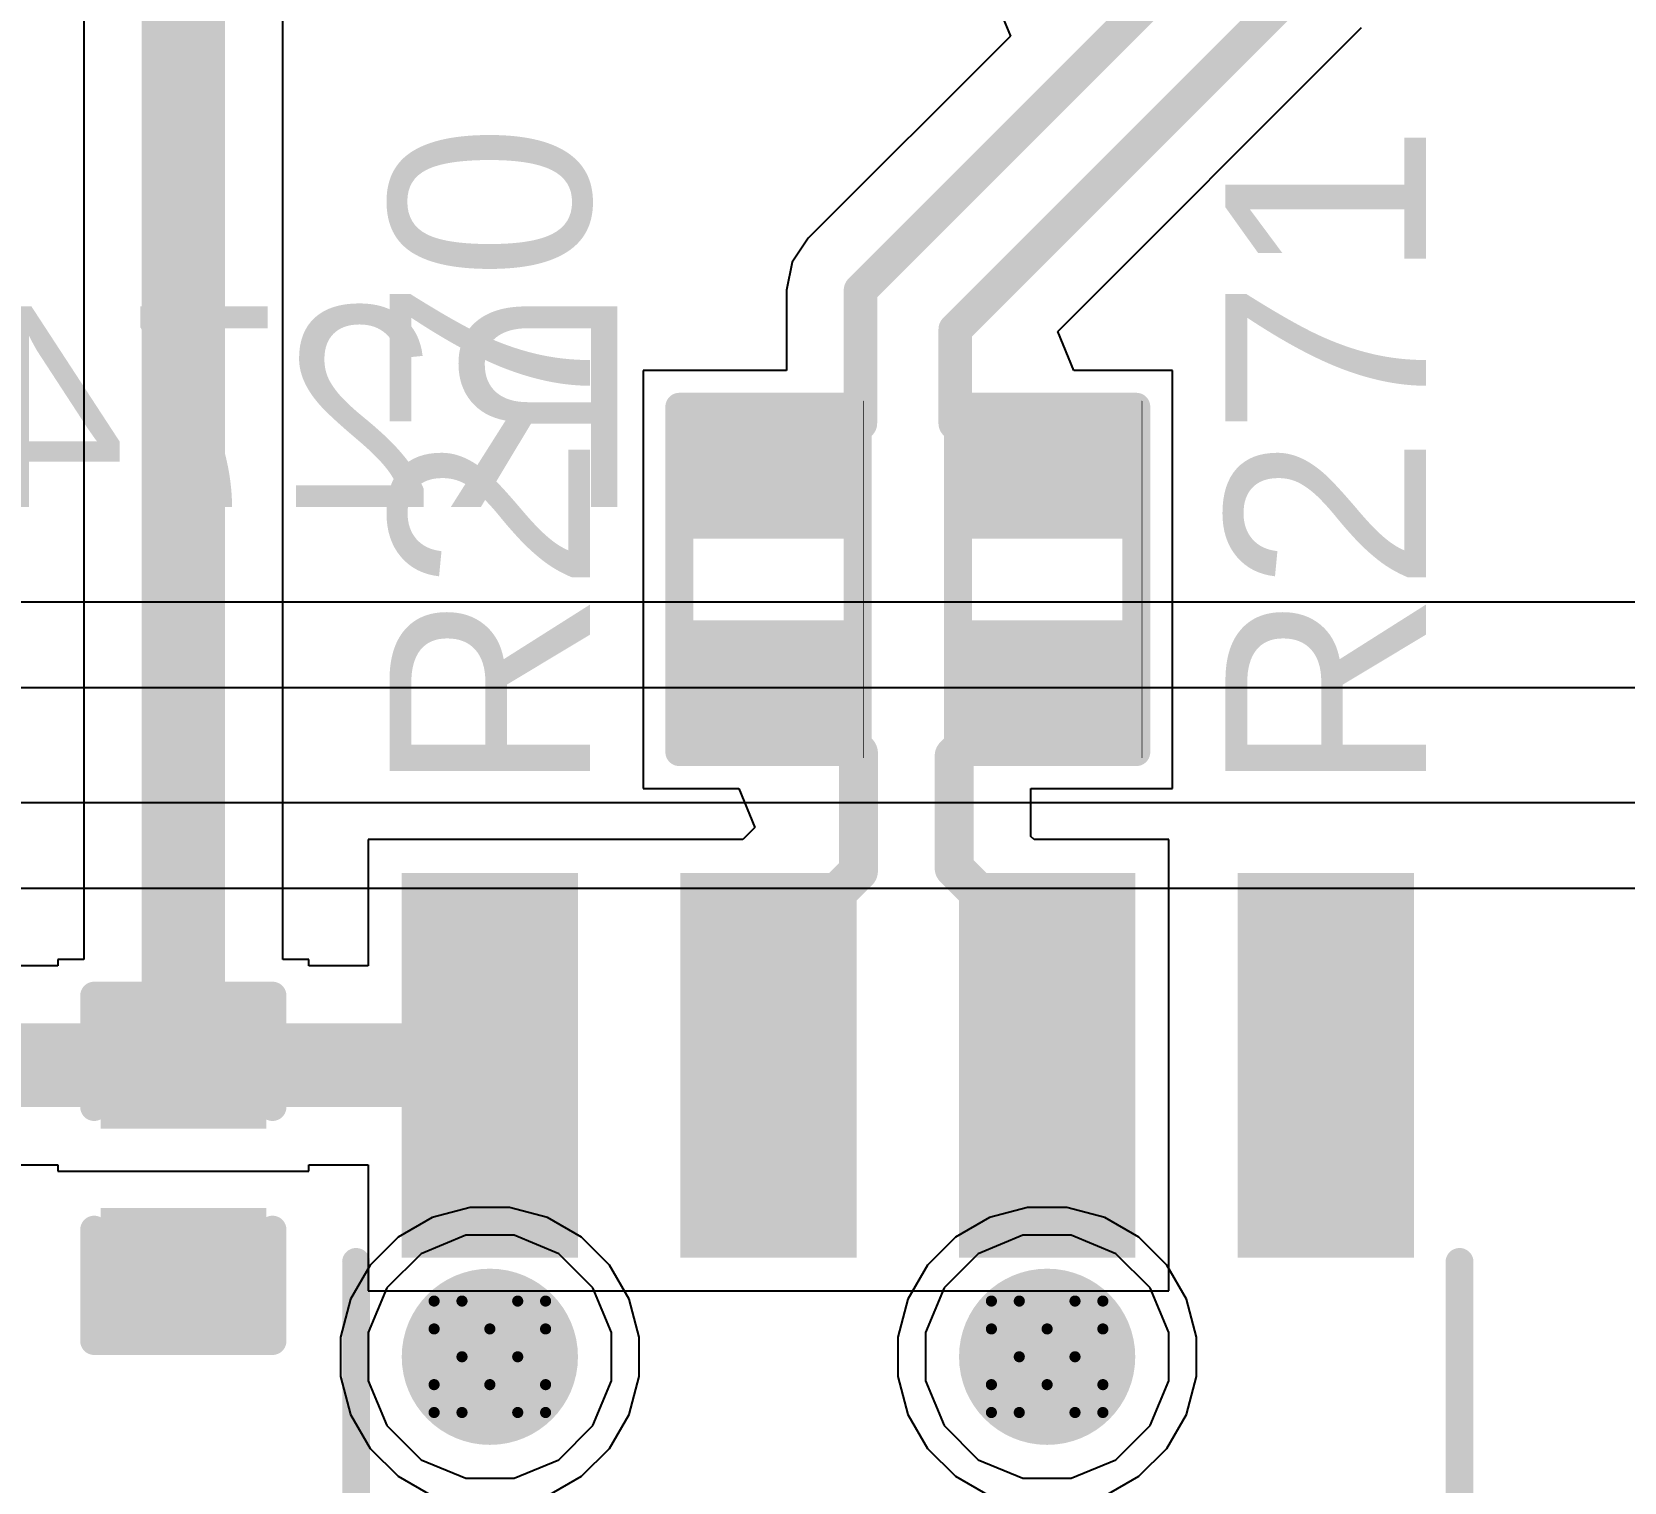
# Model space of a CAD drawing. Header units: inches. Extents: x 0 to 5379, y 0 to 5429.
# Drawn here: x 214.81 to 222.07, y 6.41 to 13.02 of the extents above; entities that cross this region are included whole.
import ezdxf

# ---------------------------------------------------------------- set-up
doc = ezdxf.new("R2010")
doc.units = ezdxf.units.IN
for name, color, linetype in [('Bottom Layer', 5, 'Continuous'), ('Bottom Overlay', 54, 'Continuous'), ('Bottom Solder', 6, 'Continuous'), ('Drill Drawing', 1, 'Continuous'), ('GND01', 16, 'Continuous'), ('GND02', 76, 'Continuous'), ('PWR', 156, 'Continuous'), ('SIG 01', 90, 'Continuous'), ('Top Layer', 1, 'Continuous'), ('Top Overlay', 2, 'Continuous'), ('Top Paste', 8, 'Continuous'), ('Top Solder', 216, 'Continuous'), ('Via Holes', 16, 'Continuous')]:
    doc.layers.add(name, color=color, linetype=linetype)
doc.styles.add('Arial', font='', dxfattribs={"height": 0.2})
doc.styles.get('Arial').set_extended_font_data('Arial')

# ---------------------------------------------------------------- blocks, each defined once
blk = doc.blocks.new('SOIC_8_0_154___3_90___W______145')
at = {"layer": 'Top Layer'}
for points in [[(-3.475, 1.605), (-3.475, 2.205), (-1.925, 2.205), (-1.925, 1.605)], [(1.925, 1.605), (1.925, 2.205), (3.475, 2.205), (3.475, 1.605)], [(-3.475, 0.335), (-3.475, 0.935), (-1.925, 0.935), (-1.925, 0.335)], [(1.925, 0.335), (1.925, 0.935), (3.475, 0.935), (3.475, 0.335)], [(-3.475, -0.935), (-3.475, -0.335), (-1.925, -0.335), (-1.925, -0.935)], [(1.925, -0.935), (1.925, -0.335), (3.475, -0.335), (3.475, -0.935)], [(-3.475, -2.205), (-3.475, -1.605), (-1.925, -1.605), (-1.925, -2.205)], [(1.925, -2.205), (1.925, -1.605), (3.475, -1.605), (3.475, -2.205)]]:
    blk.add_hatch(color=1, dxfattribs=at).paths.add_polyline_path(points)
at = {"layer": 'Top Overlay'}
blk.add_hatch(color=2, dxfattribs=at).paths.add_polyline_path([(-1.8384, 1.626), (-1.4828, 1.626), (-1.4828, 2.2102), (-1.8384, 2.2102)])
at = {"layer": 'Top Paste'}
for points in [[(-3.475, 1.605), (-3.475, 2.205), (-1.925, 2.205), (-1.925, 1.605)], [(1.925, 1.605), (1.925, 2.205), (3.475, 2.205), (3.475, 1.605)], [(-3.475, 0.335), (-3.475, 0.935), (-1.925, 0.935), (-1.925, 0.335)], [(1.925, 0.335), (1.925, 0.935), (3.475, 0.935), (3.475, 0.335)], [(-3.475, -0.935), (-3.475, -0.335), (-1.925, -0.335), (-1.925, -0.935)], [(1.925, -0.935), (1.925, -0.335), (3.475, -0.335), (3.475, -0.935)], [(-3.475, -2.205), (-3.475, -1.605), (-1.925, -1.605), (-1.925, -2.205)], [(1.925, -2.205), (1.925, -1.605), (3.475, -1.605), (3.475, -2.205)]]:
    blk.add_hatch(color=8, dxfattribs=at).paths.add_polyline_path(points)
at = {"layer": 'Top Solder'}
for points in [[(-3.5766, 1.5034), (-3.5766, 2.3066), (-1.8234, 2.3066), (-1.8234, 1.5034)], [(1.8234, 1.5034), (1.8234, 2.3066), (3.5766, 2.3066), (3.5766, 1.5034)], [(-3.5766, 0.2334), (-3.5766, 1.0366), (-1.8234, 1.0366), (-1.8234, 0.2334)], [(1.8234, 0.2334), (1.8234, 1.0366), (3.5766, 1.0366), (3.5766, 0.2334)], [(-3.5766, -1.0366), (-3.5766, -0.2334), (-1.8234, -0.2334), (-1.8234, -1.0366)], [(1.8234, -1.0366), (1.8234, -0.2334), (3.5766, -0.2334), (3.5766, -1.0366)], [(-3.5766, -2.3066), (-3.5766, -1.5034), (-1.8234, -1.5034), (-1.8234, -2.3066)], [(1.8234, -2.3066), (1.8234, -1.5034), (3.5766, -1.5034), (3.5766, -2.3066)]]:
    blk.add_hatch(color=216, dxfattribs=at).paths.add_polyline_path(points)
at = {"layer": 'Top Overlay'}
for points in [[(-1.8288, 2.5146, 0.127, 0.127, 0), (1.8034, 2.5146, 0.127, 0.127, 0)], [(-3.794, 2.0574, 0.127, 0.127, 0), (-3.667, 1.9304, 0.127, 0.127, 0)], [(-3.794, 2.0574, 0.127, 0.127, 0), (-3.794, 1.8034, 0.127, 0.127, 0)], [(-3.667, 1.9304, 0.127, 0.127, 0), (-3.794, 1.8034, 0.127, 0.127, 0)], [(-1.8288, -2.5146, 0.127, 0.127, 0), (1.8034, -2.5146, 0.127, 0.127, 0)]]:
    blk.add_lwpolyline(points, format="xyseb", dxfattribs=at)
for points in [[(-1.8605, 2.5146, 0.0635, 0.0635, 1), (-1.7971, 2.5146, 0.0635, 0.0635, 1)], [(1.7716, 2.5146, 0.0635, 0.0635, 1), (1.8352, 2.5146, 0.0635, 0.0635, 1)], [(-3.8258, 2.0574, 0.0635, 0.0635, 1), (-3.7623, 2.0574, 0.0635, 0.0635, 1)], [(-3.8258, 2.0574, 0.0635, 0.0635, 1), (-3.7623, 2.0574, 0.0635, 0.0635, 1)], [(-3.6988, 1.9304, 0.0635, 0.0635, 1), (-3.6353, 1.9304, 0.0635, 0.0635, 1)], [(-3.6988, 1.9304, 0.0635, 0.0635, 1), (-3.6353, 1.9304, 0.0635, 0.0635, 1)], [(-3.8258, 1.8034, 0.0635, 0.0635, 1), (-3.7623, 1.8034, 0.0635, 0.0635, 1)], [(-3.8258, 1.8034, 0.0635, 0.0635, 1), (-3.7623, 1.8034, 0.0635, 0.0635, 1)], [(-1.8605, -2.5146, 0.0635, 0.0635, 1), (-1.7971, -2.5146, 0.0635, 0.0635, 1)], [(1.7716, -2.5146, 0.0635, 0.0635, 1), (1.8352, -2.5146, 0.0635, 0.0635, 1)]]:
    blk.add_lwpolyline(points, format="xyseb", close=True, dxfattribs=at)
blk = doc.blocks.new('R___0402_499')
at = {"layer": 'Top Layer'}
for points in [[(-0.6985, -0.3175), (-0.6985, 0.3175), (-0.2413, 0.3175), (-0.2413, -0.3175)], [(0.2413, -0.3175), (0.2413, 0.3175), (0.6985, 0.3175), (0.6985, -0.3175)]]:
    blk.add_hatch(color=1, dxfattribs=at).paths.add_polyline_path(points)
at = {"layer": 'Top Paste'}
for points in [[(-0.6985, -0.3175), (-0.6985, 0.3175), (-0.2413, 0.3175), (-0.2413, -0.3175)], [(0.2413, -0.3175), (0.2413, 0.3175), (0.6985, 0.3175), (0.6985, -0.3175)]]:
    blk.add_hatch(color=8, dxfattribs=at).paths.add_polyline_path(points)
at = {"layer": 'Top Solder'}
for points in [[(-0.7535, -0.3725), (-0.7535, 0.3725), (-0.1863, 0.3725), (-0.1863, -0.3725)], [(0.1863, -0.3725), (0.1863, 0.3725), (0.7535, 0.3725), (0.7535, -0.3725)]]:
    blk.add_hatch(color=216, dxfattribs=at).paths.add_polyline_path(points)
at = {"layer": 'Top Overlay'}
for points in [[(-0.7874, 0.4064, 0.127, 0.127, 0), (0.7874, 0.4064, 0.127, 0.127, 0)], [(-0.7874, 0.4064, 0.127, 0.127, 0), (-0.7874, -0.4064, 0.127, 0.127, 0)], [(0.7874, 0.4064, 0.127, 0.127, 0), (0.7874, -0.4064, 0.127, 0.127, 0)], [(-0.7874, -0.4064, 0.127, 0.127, 0), (0.7874, -0.4064, 0.127, 0.127, 0)], [(-0.8128, -0.4318, 0.00323, 0.00323, 0), (0.8128, -0.4318, 0.00323, 0.00323, 0)]]:
    blk.add_lwpolyline(points, format="xyseb", dxfattribs=at)
for points in [[(-0.8191, 0.4064, 0.0635, 0.0635, 1), (-0.7556, 0.4064, 0.0635, 0.0635, 1)], [(-0.8191, 0.4064, 0.0635, 0.0635, 1), (-0.7556, 0.4064, 0.0635, 0.0635, 1)], [(0.7556, 0.4064, 0.0635, 0.0635, 1), (0.8191, 0.4064, 0.0635, 0.0635, 1)], [(0.7556, 0.4064, 0.0635, 0.0635, 1), (0.8191, 0.4064, 0.0635, 0.0635, 1)], [(-0.8191, -0.4064, 0.0635, 0.0635, 1), (-0.7556, -0.4064, 0.0635, 0.0635, 1)], [(-0.8191, -0.4064, 0.0635, 0.0635, 1), (-0.7556, -0.4064, 0.0635, 0.0635, 1)], [(0.7556, -0.4064, 0.0635, 0.0635, 1), (0.8191, -0.4064, 0.0635, 0.0635, 1)], [(0.7556, -0.4064, 0.0635, 0.0635, 1), (0.8191, -0.4064, 0.0635, 0.0635, 1)], [(-0.8136, -0.4318, 0.00161, 0.00161, 1), (-0.812, -0.4318, 0.00161, 0.00161, 1)], [(0.812, -0.4318, 0.00161, 0.00161, 1), (0.8136, -0.4318, 0.00161, 0.00161, 1)]]:
    blk.add_lwpolyline(points, format="xyseb", close=True, dxfattribs=at)
blk = doc.blocks.new('R___0402_500')
at = {"layer": 'Top Layer'}
for points in [[(-0.6985, -0.3175), (-0.6985, 0.3175), (-0.2413, 0.3175), (-0.2413, -0.3175)], [(0.2413, -0.3175), (0.2413, 0.3175), (0.6985, 0.3175), (0.6985, -0.3175)]]:
    blk.add_hatch(color=1, dxfattribs=at).paths.add_polyline_path(points)
at = {"layer": 'Top Paste'}
for points in [[(-0.6985, -0.3175), (-0.6985, 0.3175), (-0.2413, 0.3175), (-0.2413, -0.3175)], [(0.2413, -0.3175), (0.2413, 0.3175), (0.6985, 0.3175), (0.6985, -0.3175)]]:
    blk.add_hatch(color=8, dxfattribs=at).paths.add_polyline_path(points)
at = {"layer": 'Top Solder'}
for points in [[(-0.7535, -0.3725), (-0.7535, 0.3725), (-0.1863, 0.3725), (-0.1863, -0.3725)], [(0.1863, -0.3725), (0.1863, 0.3725), (0.7535, 0.3725), (0.7535, -0.3725)]]:
    blk.add_hatch(color=216, dxfattribs=at).paths.add_polyline_path(points)
at = {"layer": 'Top Overlay'}
for points in [[(-0.7874, 0.4064, 0.127, 0.127, 0), (0.7874, 0.4064, 0.127, 0.127, 0)], [(-0.7874, 0.4064, 0.127, 0.127, 0), (-0.7874, -0.4064, 0.127, 0.127, 0)], [(0.7874, 0.4064, 0.127, 0.127, 0), (0.7874, -0.4064, 0.127, 0.127, 0)], [(-0.7874, -0.4064, 0.127, 0.127, 0), (0.7874, -0.4064, 0.127, 0.127, 0)], [(-0.8128, -0.4318, 0.00323, 0.00323, 0), (0.8128, -0.4318, 0.00323, 0.00323, 0)]]:
    blk.add_lwpolyline(points, format="xyseb", dxfattribs=at)
for points in [[(-0.8191, 0.4064, 0.0635, 0.0635, 1), (-0.7556, 0.4064, 0.0635, 0.0635, 1)], [(-0.8191, 0.4064, 0.0635, 0.0635, 1), (-0.7556, 0.4064, 0.0635, 0.0635, 1)], [(0.7556, 0.4064, 0.0635, 0.0635, 1), (0.8191, 0.4064, 0.0635, 0.0635, 1)], [(0.7556, 0.4064, 0.0635, 0.0635, 1), (0.8191, 0.4064, 0.0635, 0.0635, 1)], [(-0.8191, -0.4064, 0.0635, 0.0635, 1), (-0.7556, -0.4064, 0.0635, 0.0635, 1)], [(-0.8191, -0.4064, 0.0635, 0.0635, 1), (-0.7556, -0.4064, 0.0635, 0.0635, 1)], [(0.7556, -0.4064, 0.0635, 0.0635, 1), (0.8191, -0.4064, 0.0635, 0.0635, 1)], [(0.7556, -0.4064, 0.0635, 0.0635, 1), (0.8191, -0.4064, 0.0635, 0.0635, 1)], [(-0.8136, -0.4318, 0.00161, 0.00161, 1), (-0.812, -0.4318, 0.00161, 0.00161, 1)], [(0.812, -0.4318, 0.00161, 0.00161, 1), (0.8136, -0.4318, 0.00161, 0.00161, 1)]]:
    blk.add_lwpolyline(points, format="xyseb", close=True, dxfattribs=at)
blk = doc.blocks.new('C___0402_1008')
at = {"layer": 'Top Layer'}
for points in [[(-0.6985, -0.3175), (-0.6985, 0.3175), (-0.2413, 0.3175), (-0.2413, -0.3175)], [(0.2413, -0.3175), (0.2413, 0.3175), (0.6985, 0.3175), (0.6985, -0.3175)]]:
    blk.add_hatch(color=1, dxfattribs=at).paths.add_polyline_path(points)
at = {"layer": 'Top Paste'}
for points in [[(-0.6985, -0.3175), (-0.6985, 0.3175), (-0.2413, 0.3175), (-0.2413, -0.3175)], [(0.2413, -0.3175), (0.2413, 0.3175), (0.6985, 0.3175), (0.6985, -0.3175)]]:
    blk.add_hatch(color=8, dxfattribs=at).paths.add_polyline_path(points)
at = {"layer": 'Top Solder'}
for points in [[(-0.7585, -0.3775), (-0.7585, 0.3775), (-0.1813, 0.3775), (-0.1813, -0.3775)], [(0.1813, -0.3775), (0.1813, 0.3775), (0.7585, 0.3775), (0.7585, -0.3775)]]:
    blk.add_hatch(color=216, dxfattribs=at).paths.add_polyline_path(points)
at = {"layer": 'Top Overlay'}
for points in [[(-0.7874, 0.4064, 0.127, 0.127, 0), (-0.7874, -0.4064, 0.127, 0.127, 0)], [(-0.7874, 0.4064, 0.127, 0.127, 0), (-0.2794, 0.4064, 0.127, 0.127, 0)], [(0.2794, 0.4064, 0.127, 0.127, 0), (0.7874, 0.4064, 0.127, 0.127, 0)], [(0.7874, 0.4064, 0.127, 0.127, 0), (0.7874, -0.4064, 0.127, 0.127, 0)], [(-0.7874, -0.4064, 0.127, 0.127, 0), (-0.2794, -0.4064, 0.127, 0.127, 0)], [(0.2794, -0.4064, 0.127, 0.127, 0), (0.7874, -0.4064, 0.127, 0.127, 0)]]:
    blk.add_lwpolyline(points, format="xyseb", dxfattribs=at)
for points in [[(-0.8191, 0.4064, 0.0635, 0.0635, 1), (-0.7556, 0.4064, 0.0635, 0.0635, 1)], [(-0.8191, 0.4064, 0.0635, 0.0635, 1), (-0.7556, 0.4064, 0.0635, 0.0635, 1)], [(-0.3111, 0.4064, 0.0635, 0.0635, 1), (-0.2477, 0.4064, 0.0635, 0.0635, 1)], [(0.2477, 0.4064, 0.0635, 0.0635, 1), (0.3111, 0.4064, 0.0635, 0.0635, 1)], [(0.7556, 0.4064, 0.0635, 0.0635, 1), (0.8191, 0.4064, 0.0635, 0.0635, 1)], [(0.7556, 0.4064, 0.0635, 0.0635, 1), (0.8191, 0.4064, 0.0635, 0.0635, 1)], [(-0.8191, -0.4064, 0.0635, 0.0635, 1), (-0.7556, -0.4064, 0.0635, 0.0635, 1)], [(-0.8191, -0.4064, 0.0635, 0.0635, 1), (-0.7556, -0.4064, 0.0635, 0.0635, 1)], [(-0.3111, -0.4064, 0.0635, 0.0635, 1), (-0.2477, -0.4064, 0.0635, 0.0635, 1)], [(0.2477, -0.4064, 0.0635, 0.0635, 1), (0.3111, -0.4064, 0.0635, 0.0635, 1)], [(0.7556, -0.4064, 0.0635, 0.0635, 1), (0.8191, -0.4064, 0.0635, 0.0635, 1)], [(0.7556, -0.4064, 0.0635, 0.0635, 1), (0.8191, -0.4064, 0.0635, 0.0635, 1)]]:
    blk.add_lwpolyline(points, format="xyseb", close=True, dxfattribs=at)

msp = doc.modelspace()

# ---------------------------------------------------------------- hatches: boundary and pattern name
at = {"layer": 'Bottom Layer'}
h = msp.add_hatch(color=5, dxfattribs=at)
edge = h.paths.add_edge_path()
edge.add_arc((216.897, 6.9816), 0.3, 0, 360)
h = msp.add_hatch(color=5, dxfattribs=at)
edge = h.paths.add_edge_path()
edge.add_arc((219.437, 6.9816), 0.3, 0, 360)
at = {"layer": 'Bottom Solder'}
h = msp.add_hatch(color=6, dxfattribs=at)
edge = h.paths.add_edge_path()
edge.add_arc((216.897, 6.9816), 0.4016, 0, 360)
h = msp.add_hatch(color=6, dxfattribs=at)
edge = h.paths.add_edge_path()
edge.add_arc((219.437, 6.9816), 0.4016, 0, 360)
at = {"layer": 'GND01'}
h = msp.add_hatch(color=16, dxfattribs=at)
edge = h.paths.add_edge_path()
edge.add_arc((216.897, 6.9816), 0.3, 0, 360)
h = msp.add_hatch(color=16, dxfattribs=at)
edge = h.paths.add_edge_path()
edge.add_arc((219.437, 6.9816), 0.3, 0, 360)
at = {"layer": 'GND02'}
h = msp.add_hatch(color=76, dxfattribs=at)
edge = h.paths.add_edge_path()
edge.add_arc((216.897, 6.9816), 0.3, 0, 360)
h = msp.add_hatch(color=76, dxfattribs=at)
edge = h.paths.add_edge_path()
edge.add_arc((219.437, 6.9816), 0.3, 0, 360)
at = {"layer": 'PWR'}
h = msp.add_hatch(color=156, dxfattribs=at)
edge = h.paths.add_edge_path()
edge.add_arc((216.897, 6.9816), 0.3, 0, 360)
h = msp.add_hatch(color=156, dxfattribs=at)
edge = h.paths.add_edge_path()
edge.add_arc((219.437, 6.9816), 0.3, 0, 360)
at = {"layer": 'SIG 01'}
h = msp.add_hatch(color=90, dxfattribs=at)
edge = h.paths.add_edge_path()
edge.add_arc((216.897, 6.9816), 0.3, 0, 360)
h = msp.add_hatch(color=90, dxfattribs=at)
edge = h.paths.add_edge_path()
edge.add_arc((219.437, 6.9816), 0.3, 0, 360)
at = {"layer": 'Top Layer'}
h = msp.add_hatch(color=1, dxfattribs=at)
edge = h.paths.add_edge_path()
edge.add_arc((216.897, 6.9816), 0.3, 0, 360)
h = msp.add_hatch(color=1, dxfattribs=at)
edge = h.paths.add_edge_path()
edge.add_arc((219.437, 6.9816), 0.3, 0, 360)
at = {"layer": 'Top Solder'}
h = msp.add_hatch(color=216, dxfattribs=at)
edge = h.paths.add_edge_path()
edge.add_arc((216.897, 6.9816), 0.4016, 0, 360)
h = msp.add_hatch(color=216, dxfattribs=at)
edge = h.paths.add_edge_path()
edge.add_arc((219.437, 6.9816), 0.4016, 0, 360)
at = {"layer": 'Via Holes'}
h = msp.add_hatch(color=7, dxfattribs=at)
edge = h.paths.add_edge_path()
edge.add_arc((216.897, 6.9816), 0.15, 0, 360)
h = msp.add_hatch(color=7, dxfattribs=at)
edge = h.paths.add_edge_path()
edge.add_arc((219.437, 6.9816), 0.15, 0, 360)

# ---------------------------------------------------------------- linework, layer by layer
at = {"layer": 'Drill Drawing'}
for points in [[(216.643, 7.1086, 0.0508, 0.0508, 0), (216.643, 7.2356, 0.0508, 0.0508, 0)], [(216.643, 7.2356, 0.0508, 0.0508, 0), (216.77, 7.2356, 0.0508, 0.0508, 0)], [(216.77, 7.2356, 0.0508, 0.0508, 0), (216.897, 7.1086, 0.0508, 0.0508, 0)], [(216.897, 7.1086, 0.0508, 0.0508, 0), (217.024, 7.2356, 0.0508, 0.0508, 0)], [(217.024, 7.2356, 0.0508, 0.0508, 0), (217.151, 7.2356, 0.0508, 0.0508, 0)], [(217.151, 7.1086, 0.0508, 0.0508, 0), (217.151, 7.2356, 0.0508, 0.0508, 0)], [(219.183, 7.1086, 0.0508, 0.0508, 0), (219.183, 7.2356, 0.0508, 0.0508, 0)], [(219.183, 7.2356, 0.0508, 0.0508, 0), (219.31, 7.2356, 0.0508, 0.0508, 0)], [(219.31, 7.2356, 0.0508, 0.0508, 0), (219.437, 7.1086, 0.0508, 0.0508, 0)], [(219.437, 7.1086, 0.0508, 0.0508, 0), (219.564, 7.2356, 0.0508, 0.0508, 0)], [(219.564, 7.2356, 0.0508, 0.0508, 0), (219.691, 7.2356, 0.0508, 0.0508, 0)], [(219.691, 7.1086, 0.0508, 0.0508, 0), (219.691, 7.2356, 0.0508, 0.0508, 0)], [(216.643, 7.1086, 0.0508, 0.0508, 0), (216.77, 6.9816, 0.0508, 0.0508, 0)], [(217.024, 6.9816, 0.0508, 0.0508, 0), (217.151, 7.1086, 0.0508, 0.0508, 0)], [(219.183, 7.1086, 0.0508, 0.0508, 0), (219.31, 6.9816, 0.0508, 0.0508, 0)], [(219.564, 6.9816, 0.0508, 0.0508, 0), (219.691, 7.1086, 0.0508, 0.0508, 0)], [(216.643, 6.8546, 0.0508, 0.0508, 0), (216.77, 6.9816, 0.0508, 0.0508, 0)], [(217.024, 6.9816, 0.0508, 0.0508, 0), (217.151, 6.8546, 0.0508, 0.0508, 0)], [(219.183, 6.8546, 0.0508, 0.0508, 0), (219.31, 6.9816, 0.0508, 0.0508, 0)], [(219.564, 6.9816, 0.0508, 0.0508, 0), (219.691, 6.8546, 0.0508, 0.0508, 0)], [(216.643, 6.7276, 0.0508, 0.0508, 0), (216.643, 6.8546, 0.0508, 0.0508, 0)], [(216.77, 6.7276, 0.0508, 0.0508, 0), (216.897, 6.8546, 0.0508, 0.0508, 0)], [(216.897, 6.8546, 0.0508, 0.0508, 0), (217.024, 6.7276, 0.0508, 0.0508, 0)], [(217.151, 6.7276, 0.0508, 0.0508, 0), (217.151, 6.8546, 0.0508, 0.0508, 0)], [(219.183, 6.7276, 0.0508, 0.0508, 0), (219.183, 6.8546, 0.0508, 0.0508, 0)], [(219.31, 6.7276, 0.0508, 0.0508, 0), (219.437, 6.8546, 0.0508, 0.0508, 0)], [(219.437, 6.8546, 0.0508, 0.0508, 0), (219.564, 6.7276, 0.0508, 0.0508, 0)], [(219.691, 6.7276, 0.0508, 0.0508, 0), (219.691, 6.8546, 0.0508, 0.0508, 0)], [(216.643, 6.7276, 0.0508, 0.0508, 0), (216.77, 6.7276, 0.0508, 0.0508, 0)], [(217.024, 6.7276, 0.0508, 0.0508, 0), (217.151, 6.7276, 0.0508, 0.0508, 0)], [(219.183, 6.7276, 0.0508, 0.0508, 0), (219.31, 6.7276, 0.0508, 0.0508, 0)], [(219.564, 6.7276, 0.0508, 0.0508, 0), (219.691, 6.7276, 0.0508, 0.0508, 0)]]:
    msp.add_lwpolyline(points, format="xyseb", dxfattribs=at)
for points in [[(216.6303, 7.2356, 0.0254, 0.0254, 1), (216.6557, 7.2356, 0.0254, 0.0254, 1)], [(216.6303, 7.2356, 0.0254, 0.0254, 1), (216.6557, 7.2356, 0.0254, 0.0254, 1)], [(216.7573, 7.2356, 0.0254, 0.0254, 1), (216.7827, 7.2356, 0.0254, 0.0254, 1)], [(216.7573, 7.2356, 0.0254, 0.0254, 1), (216.7827, 7.2356, 0.0254, 0.0254, 1)], [(217.0113, 7.2356, 0.0254, 0.0254, 1), (217.0367, 7.2356, 0.0254, 0.0254, 1)], [(217.0113, 7.2356, 0.0254, 0.0254, 1), (217.0367, 7.2356, 0.0254, 0.0254, 1)], [(217.1383, 7.2356, 0.0254, 0.0254, 1), (217.1637, 7.2356, 0.0254, 0.0254, 1)], [(217.1383, 7.2356, 0.0254, 0.0254, 1), (217.1637, 7.2356, 0.0254, 0.0254, 1)], [(219.1703, 7.2356, 0.0254, 0.0254, 1), (219.1957, 7.2356, 0.0254, 0.0254, 1)], [(219.1703, 7.2356, 0.0254, 0.0254, 1), (219.1957, 7.2356, 0.0254, 0.0254, 1)], [(219.2973, 7.2356, 0.0254, 0.0254, 1), (219.3227, 7.2356, 0.0254, 0.0254, 1)], [(219.2973, 7.2356, 0.0254, 0.0254, 1), (219.3227, 7.2356, 0.0254, 0.0254, 1)], [(219.5513, 7.2356, 0.0254, 0.0254, 1), (219.5767, 7.2356, 0.0254, 0.0254, 1)], [(219.5513, 7.2356, 0.0254, 0.0254, 1), (219.5767, 7.2356, 0.0254, 0.0254, 1)], [(219.6783, 7.2356, 0.0254, 0.0254, 1), (219.7037, 7.2356, 0.0254, 0.0254, 1)], [(219.6783, 7.2356, 0.0254, 0.0254, 1), (219.7037, 7.2356, 0.0254, 0.0254, 1)], [(216.6303, 7.1086, 0.0254, 0.0254, 1), (216.6557, 7.1086, 0.0254, 0.0254, 1)], [(216.6303, 7.1086, 0.0254, 0.0254, 1), (216.6557, 7.1086, 0.0254, 0.0254, 1)], [(216.8843, 7.1086, 0.0254, 0.0254, 1), (216.9097, 7.1086, 0.0254, 0.0254, 1)], [(216.8843, 7.1086, 0.0254, 0.0254, 1), (216.9097, 7.1086, 0.0254, 0.0254, 1)], [(217.1383, 7.1086, 0.0254, 0.0254, 1), (217.1637, 7.1086, 0.0254, 0.0254, 1)], [(217.1383, 7.1086, 0.0254, 0.0254, 1), (217.1637, 7.1086, 0.0254, 0.0254, 1)], [(219.1703, 7.1086, 0.0254, 0.0254, 1), (219.1957, 7.1086, 0.0254, 0.0254, 1)], [(219.1703, 7.1086, 0.0254, 0.0254, 1), (219.1957, 7.1086, 0.0254, 0.0254, 1)], [(219.4243, 7.1086, 0.0254, 0.0254, 1), (219.4497, 7.1086, 0.0254, 0.0254, 1)], [(219.4243, 7.1086, 0.0254, 0.0254, 1), (219.4497, 7.1086, 0.0254, 0.0254, 1)], [(219.6783, 7.1086, 0.0254, 0.0254, 1), (219.7037, 7.1086, 0.0254, 0.0254, 1)], [(219.6783, 7.1086, 0.0254, 0.0254, 1), (219.7037, 7.1086, 0.0254, 0.0254, 1)], [(216.7573, 6.9816, 0.0254, 0.0254, 1), (216.7827, 6.9816, 0.0254, 0.0254, 1)], [(216.7573, 6.9816, 0.0254, 0.0254, 1), (216.7827, 6.9816, 0.0254, 0.0254, 1)], [(217.0113, 6.9816, 0.0254, 0.0254, 1), (217.0367, 6.9816, 0.0254, 0.0254, 1)], [(217.0113, 6.9816, 0.0254, 0.0254, 1), (217.0367, 6.9816, 0.0254, 0.0254, 1)], [(219.2973, 6.9816, 0.0254, 0.0254, 1), (219.3227, 6.9816, 0.0254, 0.0254, 1)], [(219.2973, 6.9816, 0.0254, 0.0254, 1), (219.3227, 6.9816, 0.0254, 0.0254, 1)], [(219.5513, 6.9816, 0.0254, 0.0254, 1), (219.5767, 6.9816, 0.0254, 0.0254, 1)], [(219.5513, 6.9816, 0.0254, 0.0254, 1), (219.5767, 6.9816, 0.0254, 0.0254, 1)], [(216.6303, 6.8546, 0.0254, 0.0254, 1), (216.6557, 6.8546, 0.0254, 0.0254, 1)], [(216.6303, 6.8546, 0.0254, 0.0254, 1), (216.6557, 6.8546, 0.0254, 0.0254, 1)], [(216.8843, 6.8546, 0.0254, 0.0254, 1), (216.9097, 6.8546, 0.0254, 0.0254, 1)], [(216.8843, 6.8546, 0.0254, 0.0254, 1), (216.9097, 6.8546, 0.0254, 0.0254, 1)], [(217.1383, 6.8546, 0.0254, 0.0254, 1), (217.1637, 6.8546, 0.0254, 0.0254, 1)], [(217.1383, 6.8546, 0.0254, 0.0254, 1), (217.1637, 6.8546, 0.0254, 0.0254, 1)], [(219.1703, 6.8546, 0.0254, 0.0254, 1), (219.1957, 6.8546, 0.0254, 0.0254, 1)], [(219.1703, 6.8546, 0.0254, 0.0254, 1), (219.1957, 6.8546, 0.0254, 0.0254, 1)], [(219.4243, 6.8546, 0.0254, 0.0254, 1), (219.4497, 6.8546, 0.0254, 0.0254, 1)], [(219.4243, 6.8546, 0.0254, 0.0254, 1), (219.4497, 6.8546, 0.0254, 0.0254, 1)], [(219.6783, 6.8546, 0.0254, 0.0254, 1), (219.7037, 6.8546, 0.0254, 0.0254, 1)], [(219.6783, 6.8546, 0.0254, 0.0254, 1), (219.7037, 6.8546, 0.0254, 0.0254, 1)], [(216.6303, 6.7276, 0.0254, 0.0254, 1), (216.6557, 6.7276, 0.0254, 0.0254, 1)], [(216.6303, 6.7276, 0.0254, 0.0254, 1), (216.6557, 6.7276, 0.0254, 0.0254, 1)], [(216.7573, 6.7276, 0.0254, 0.0254, 1), (216.7827, 6.7276, 0.0254, 0.0254, 1)], [(216.7573, 6.7276, 0.0254, 0.0254, 1), (216.7827, 6.7276, 0.0254, 0.0254, 1)], [(217.0113, 6.7276, 0.0254, 0.0254, 1), (217.0367, 6.7276, 0.0254, 0.0254, 1)], [(217.0113, 6.7276, 0.0254, 0.0254, 1), (217.0367, 6.7276, 0.0254, 0.0254, 1)], [(217.1383, 6.7276, 0.0254, 0.0254, 1), (217.1637, 6.7276, 0.0254, 0.0254, 1)], [(217.1383, 6.7276, 0.0254, 0.0254, 1), (217.1637, 6.7276, 0.0254, 0.0254, 1)], [(219.1703, 6.7276, 0.0254, 0.0254, 1), (219.1957, 6.7276, 0.0254, 0.0254, 1)], [(219.1703, 6.7276, 0.0254, 0.0254, 1), (219.1957, 6.7276, 0.0254, 0.0254, 1)], [(219.2973, 6.7276, 0.0254, 0.0254, 1), (219.3227, 6.7276, 0.0254, 0.0254, 1)], [(219.2973, 6.7276, 0.0254, 0.0254, 1), (219.3227, 6.7276, 0.0254, 0.0254, 1)], [(219.5513, 6.7276, 0.0254, 0.0254, 1), (219.5767, 6.7276, 0.0254, 0.0254, 1)], [(219.5513, 6.7276, 0.0254, 0.0254, 1), (219.5767, 6.7276, 0.0254, 0.0254, 1)], [(219.6783, 6.7276, 0.0254, 0.0254, 1), (219.7037, 6.7276, 0.0254, 0.0254, 1)], [(219.6783, 6.7276, 0.0254, 0.0254, 1), (219.7037, 6.7276, 0.0254, 0.0254, 1)]]:
    msp.add_lwpolyline(points, format="xyseb", close=True, dxfattribs=at)
at = {"layer": 'PWR'}
for p, q in [((226.5241, 10.4215), (195.1154, 10.4215)), ((194.9545, 10.033), (226.5241, 10.033)), ((216.7868, 7.5356), (216.5832, 7.4513)), ((217.0072, 7.5356), (216.7868, 7.5356)), ((217.2108, 7.4513), (217.0072, 7.5356)), ((219.3268, 7.5356), (219.1232, 7.4513)), ((219.5472, 7.5356), (219.3268, 7.5356)), ((219.7508, 7.4513), (219.5472, 7.5356)), ((216.5832, 7.4513), (216.4273, 7.2954)), ((217.3667, 7.2954), (217.2108, 7.4513)), ((219.1232, 7.4513), (218.9673, 7.2954)), ((219.9067, 7.2954), (219.7508, 7.4513)), ((216.4273, 7.2954), (216.343, 7.0918)), ((217.451, 7.0918), (217.3667, 7.2954)), ((218.9673, 7.2954), (218.883, 7.0918)), ((219.991, 7.0918), (219.9067, 7.2954)), ((216.343, 7.0918), (216.343, 6.8714)), ((217.451, 6.8714), (217.451, 7.0918)), ((218.883, 7.0918), (218.883, 6.8714)), ((219.991, 6.8714), (219.991, 7.0918)), ((216.343, 6.8714), (216.4273, 6.6678)), ((217.3667, 6.6678), (217.451, 6.8714)), ((218.883, 6.8714), (218.9673, 6.6678)), ((219.9067, 6.6678), (219.991, 6.8714)), ((216.4273, 6.6678), (216.5832, 6.5119)), ((217.2108, 6.5119), (217.3667, 6.6678)), ((218.9673, 6.6678), (219.1232, 6.5119)), ((219.7508, 6.5119), (219.9067, 6.6678)), ((216.5832, 6.5119), (216.7868, 6.4276)), ((217.0072, 6.4276), (217.2108, 6.5119)), ((219.1232, 6.5119), (219.3268, 6.4276)), ((219.5472, 6.4276), (219.7508, 6.5119)), ((216.7868, 6.4276), (217.0072, 6.4276)), ((219.3268, 6.4276), (219.5472, 6.4276))]:
    msp.add_line(p, q, dxfattribs=at)
at = {"layer": 'SIG 01'}
for p, q in [((226.4721, 9.5068), (187.037, 9.5068)), ((187.0174, 9.1183), (226.4721, 9.1183)), ((216.8074, 7.6626), (216.6342, 7.6162)), ((216.9867, 7.6626), (216.8074, 7.6626)), ((217.1599, 7.6162), (216.9867, 7.6626)), ((219.3474, 7.6626), (219.1742, 7.6162)), ((219.5267, 7.6626), (219.3474, 7.6626)), ((219.6999, 7.6162), (219.5267, 7.6626)), ((216.6342, 7.6162), (216.4789, 7.5265)), ((217.3152, 7.5265), (217.1599, 7.6162)), ((219.1742, 7.6162), (219.0189, 7.5265)), ((219.8552, 7.5265), (219.6999, 7.6162)), ((216.4789, 7.5265), (216.3521, 7.3997)), ((217.4419, 7.3997), (217.3152, 7.5265)), ((219.0189, 7.5265), (218.8921, 7.3997)), ((219.9819, 7.3997), (219.8552, 7.5265)), ((216.3521, 7.3997), (216.2624, 7.2445)), ((217.5316, 7.2445), (217.4419, 7.3997)), ((218.8921, 7.3997), (218.8024, 7.2445)), ((220.0716, 7.2445), (219.9819, 7.3997)), ((216.2624, 7.2445), (216.216, 7.0713)), ((217.578, 7.0713), (217.5316, 7.2445)), ((218.8024, 7.2445), (218.756, 7.0713)), ((220.118, 7.0713), (220.0716, 7.2445)), ((216.216, 7.0713), (216.216, 6.8919)), ((217.578, 6.8919), (217.578, 7.0713)), ((218.756, 7.0713), (218.756, 6.8919)), ((220.118, 6.8919), (220.118, 7.0713)), ((216.216, 6.8919), (216.2624, 6.7187)), ((217.5316, 6.7187), (217.578, 6.8919)), ((218.756, 6.8919), (218.8024, 6.7187)), ((220.0716, 6.7187), (220.118, 6.8919)), ((216.2624, 6.7187), (216.3521, 6.5635)), ((217.4419, 6.5635), (217.5316, 6.7187)), ((218.8024, 6.7187), (218.8921, 6.5635)), ((219.9819, 6.5635), (220.0716, 6.7187)), ((216.3521, 6.5635), (216.4789, 6.4367)), ((217.3152, 6.4367), (217.4419, 6.5635)), ((218.8921, 6.5635), (219.0189, 6.4367)), ((219.8552, 6.4367), (219.9819, 6.5635)), ((216.4789, 6.4367), (216.6342, 6.347)), ((217.1599, 6.347), (217.3152, 6.4367)), ((219.0189, 6.4367), (219.1742, 6.347)), ((219.6999, 6.347), (219.8552, 6.4367))]:
    msp.add_line(p, q, dxfattribs=at)
at = {"layer": 'Top Layer'}
for p, q in [((215.0468, 18.0303), (215.0468, 8.7932)), ((215.9532, 8.7932), (215.9532, 18.0303)), ((219.2013, 13.1671), (219.2693, 13.0028)), ((219.2693, 13.0028), (218.348, 12.0816)), ((219.4852, 11.6558), (220.8704, 13.0411)), ((218.348, 12.0816), (218.2751, 11.9724)), ((218.2751, 11.9724), (218.2494, 11.8435)), ((218.2494, 11.8435), (218.2494, 11.478)), ((219.5588, 11.478), (219.4852, 11.6558)), ((218.2494, 11.478), (217.5955, 11.478)), ((217.5955, 11.478), (217.5955, 10.5128)), ((220.0085, 11.478), (219.5588, 11.478)), ((220.0085, 10.5128), (220.0085, 11.478)), ((217.5955, 10.5128), (217.5955, 9.573)), ((220.0085, 9.573), (220.0085, 10.5128)), ((217.5955, 9.573), (218.0315, 9.573)), ((218.0315, 9.573), (218.1051, 9.3952)), ((219.3632, 9.3539), (219.3632, 9.573)), ((219.3632, 9.573), (220.0085, 9.573)), ((218.1051, 9.3952), (218.0495, 9.3396)), ((217.4352, 9.3396), (216.343, 9.3396)), ((216.343, 9.3396), (216.343, 8.7638)), ((217.451, 9.3396), (217.4352, 9.3396)), ((217.613, 9.3396), (217.451, 9.3396)), ((217.6288, 9.3396), (217.613, 9.3396)), ((218.0495, 9.3396), (217.6288, 9.3396)), ((219.3774, 9.3396), (219.3632, 9.3539)), ((219.991, 9.3396), (219.3774, 9.3396)), ((219.991, 7.2816), (219.991, 9.3396)), ((215.0468, 8.7932), (214.9285, 8.7932)), ((214.9285, 8.7932), (214.9285, 8.7638)), ((216.0715, 8.7932), (215.9532, 8.7932)), ((216.0715, 8.7638), (216.0715, 8.7932)), ((214.9285, 8.7638), (207.7544, 8.7638)), ((216.343, 8.7638), (216.0715, 8.7638)), ((207.5667, 7.8574), (214.9285, 7.8574)), ((214.9285, 7.8574), (214.9285, 7.828)), ((216.0715, 7.828), (216.0715, 7.8574)), ((216.0715, 7.8574), (216.343, 7.8574)), ((216.343, 7.8574), (216.343, 7.2816)), ((214.9285, 7.828), (216.0715, 7.828)), ((216.343, 7.2816), (217.4352, 7.2816)), ((217.4352, 7.2816), (217.451, 7.2816)), ((217.451, 7.2816), (217.613, 7.2816)), ((217.613, 7.2816), (217.6288, 7.2816)), ((217.6288, 7.2816), (218.721, 7.2816)), ((218.721, 7.2816), (218.721, 7.2816)), ((218.721, 7.2816), (218.883, 7.2816)), ((218.883, 7.2816), (218.883, 7.2816)), ((218.883, 7.2816), (219.991, 7.2816))]:
    msp.add_line(p, q, dxfattribs=at)
for points in [[(215.5, 8.3106, 0.381, 0.381, 0), (215.5, 18.3606, 0.381, 0.381, 0)], [(218.5861, 11.8435, 0.1524, 0.1524, 0), (220.2006, 13.458, 0.1524, 0.1524, 0)], [(219.0179, 11.6647, 0.1524, 0.1524, 0), (220.6324, 13.2791, 0.1524, 0.1524, 0)], [(218.5861, 11.2371, 0.1524, 0.1524, 0), (218.5861, 11.8435, 0.1524, 0.1524, 0)], [(219.0179, 11.2371, 0.1524, 0.1524, 0), (219.0179, 11.6647, 0.1524, 0.1524, 0)], [(218.4968, 11.1478, 0.1524, 0.1524, 0), (218.5861, 11.2371, 0.1524, 0.1524, 0)], [(219.0179, 11.2371, 0.1524, 0.1524, 0), (219.1072, 11.1478, 0.1524, 0.1524, 0)], [(218.167, 10.9954, 0.1524, 0.1524, 0), (218.3194, 11.1478, 0.1524, 0.1524, 0)], [(218.3194, 11.1478, 0.1524, 0.1524, 0), (218.4968, 11.1478, 0.1524, 0.1524, 0)], [(219.1072, 11.1478, 0.1524, 0.1524, 0), (219.2846, 11.1478, 0.1524, 0.1524, 0)], [(219.2846, 11.1478, 0.1524, 0.1524, 0), (219.437, 10.9954, 0.1524, 0.1524, 0)], [(218.167, 10.0556, 0.1778, 0.1778, 0), (218.2559, 10.0556, 0.1778, 0.1778, 0)], [(218.2559, 10.0556, 0.1778, 0.1778, 0), (218.5767, 9.7348, 0.1778, 0.1778, 0)], [(219.0136, 9.7211, 0.1778, 0.1778, 0), (219.2211, 9.9286, 0.1778, 0.1778, 0)], [(219.2211, 9.9286, 0.1778, 0.1778, 0), (219.437, 9.9286, 0.1778, 0.1778, 0)], [(218.5767, 9.1953, 0.1778, 0.1778, 0), (218.5767, 9.7348, 0.1778, 0.1778, 0)], [(219.0136, 9.2091, 0.1778, 0.1778, 0), (219.0136, 9.7211, 0.1778, 0.1778, 0)], [(219.0136, 9.2091, 0.1778, 0.1778, 0), (219.437, 8.7856, 0.1778, 0.1778, 0)], [(218.167, 8.7856, 0.1778, 0.1778, 0), (218.5767, 9.1953, 0.1778, 0.1778, 0)], [(218.167, 8.3106, 0.1778, 0.1778, 0), (218.167, 8.7856, 0.1778, 0.1778, 0)], [(219.437, 8.3106, 0.1778, 0.1778, 0), (219.437, 8.7856, 0.1778, 0.1778, 0)], [(207.5667, 8.3106, 0.381, 0.381, 0), (215.5, 8.3106, 0.381, 0.381, 0)], [(215.5, 8.3106, 0.381, 0.381, 0), (216.897, 8.3106, 0.381, 0.381, 0)]]:
    msp.add_lwpolyline(points, format="xyseb", dxfattribs=at)
for points in [[(218.548, 11.8435, 0.0762, 0.0762, 1), (218.6242, 11.8435, 0.0762, 0.0762, 1)], [(218.548, 11.8435, 0.0762, 0.0762, 1), (218.6242, 11.8435, 0.0762, 0.0762, 1)], [(218.9798, 11.6647, 0.0762, 0.0762, 1), (219.056, 11.6647, 0.0762, 0.0762, 1)], [(218.9798, 11.6647, 0.0762, 0.0762, 1), (219.056, 11.6647, 0.0762, 0.0762, 1)], [(218.548, 11.2371, 0.0762, 0.0762, 1), (218.6242, 11.2371, 0.0762, 0.0762, 1)], [(218.548, 11.2371, 0.0762, 0.0762, 1), (218.6242, 11.2371, 0.0762, 0.0762, 1)], [(218.9798, 11.2371, 0.0762, 0.0762, 1), (219.056, 11.2371, 0.0762, 0.0762, 1)], [(218.9798, 11.2371, 0.0762, 0.0762, 1), (219.056, 11.2371, 0.0762, 0.0762, 1)], [(218.2813, 11.1478, 0.0762, 0.0762, 1), (218.3575, 11.1478, 0.0762, 0.0762, 1)], [(218.2813, 11.1478, 0.0762, 0.0762, 1), (218.3575, 11.1478, 0.0762, 0.0762, 1)], [(218.4587, 11.1478, 0.0762, 0.0762, 1), (218.5349, 11.1478, 0.0762, 0.0762, 1)], [(218.4587, 11.1478, 0.0762, 0.0762, 1), (218.5349, 11.1478, 0.0762, 0.0762, 1)], [(219.0691, 11.1478, 0.0762, 0.0762, 1), (219.1453, 11.1478, 0.0762, 0.0762, 1)], [(219.0691, 11.1478, 0.0762, 0.0762, 1), (219.1453, 11.1478, 0.0762, 0.0762, 1)], [(219.2465, 11.1478, 0.0762, 0.0762, 1), (219.3227, 11.1478, 0.0762, 0.0762, 1)], [(219.2465, 11.1478, 0.0762, 0.0762, 1), (219.3227, 11.1478, 0.0762, 0.0762, 1)], [(218.1289, 10.9954, 0.0762, 0.0762, 1), (218.2051, 10.9954, 0.0762, 0.0762, 1)], [(219.3989, 10.9954, 0.0762, 0.0762, 1), (219.4751, 10.9954, 0.0762, 0.0762, 1)], [(218.1226, 10.0556, 0.0889, 0.0889, 1), (218.2115, 10.0556, 0.0889, 0.0889, 1)], [(218.2115, 10.0556, 0.0889, 0.0889, 1), (218.3004, 10.0556, 0.0889, 0.0889, 1)], [(218.2115, 10.0556, 0.0889, 0.0889, 1), (218.3004, 10.0556, 0.0889, 0.0889, 1)], [(219.1767, 9.9286, 0.0889, 0.0889, 1), (219.2656, 9.9286, 0.0889, 0.0889, 1)], [(219.1767, 9.9286, 0.0889, 0.0889, 1), (219.2656, 9.9286, 0.0889, 0.0889, 1)], [(219.3926, 9.9286, 0.0889, 0.0889, 1), (219.4815, 9.9286, 0.0889, 0.0889, 1)], [(218.5323, 9.7348, 0.0889, 0.0889, 1), (218.6212, 9.7348, 0.0889, 0.0889, 1)], [(218.5323, 9.7348, 0.0889, 0.0889, 1), (218.6212, 9.7348, 0.0889, 0.0889, 1)], [(218.9691, 9.7211, 0.0889, 0.0889, 1), (219.058, 9.7211, 0.0889, 0.0889, 1)], [(218.9691, 9.7211, 0.0889, 0.0889, 1), (219.058, 9.7211, 0.0889, 0.0889, 1)], [(218.9691, 9.2091, 0.0889, 0.0889, 1), (219.058, 9.2091, 0.0889, 0.0889, 1)], [(218.9691, 9.2091, 0.0889, 0.0889, 1), (219.058, 9.2091, 0.0889, 0.0889, 1)], [(218.5323, 9.1953, 0.0889, 0.0889, 1), (218.6212, 9.1953, 0.0889, 0.0889, 1)], [(218.5323, 9.1953, 0.0889, 0.0889, 1), (218.6212, 9.1953, 0.0889, 0.0889, 1)], [(218.1226, 8.7856, 0.0889, 0.0889, 1), (218.2115, 8.7856, 0.0889, 0.0889, 1)], [(218.1226, 8.7856, 0.0889, 0.0889, 1), (218.2115, 8.7856, 0.0889, 0.0889, 1)], [(219.3926, 8.7856, 0.0889, 0.0889, 1), (219.4815, 8.7856, 0.0889, 0.0889, 1)], [(219.3926, 8.7856, 0.0889, 0.0889, 1), (219.4815, 8.7856, 0.0889, 0.0889, 1)], [(215.4048, 8.3106, 0.1905, 0.1905, 1), (215.5953, 8.3106, 0.1905, 0.1905, 1)], [(215.4048, 8.3106, 0.1905, 0.1905, 1), (215.5953, 8.3106, 0.1905, 0.1905, 1)], [(215.4048, 8.3106, 0.1905, 0.1905, 1), (215.5953, 8.3106, 0.1905, 0.1905, 1)], [(216.8018, 8.3106, 0.1905, 0.1905, 1), (216.9923, 8.3106, 0.1905, 0.1905, 1)], [(218.1226, 8.3106, 0.0889, 0.0889, 1), (218.2115, 8.3106, 0.0889, 0.0889, 1)], [(219.3926, 8.3106, 0.0889, 0.0889, 1), (219.4815, 8.3106, 0.0889, 0.0889, 1)]]:
    msp.add_lwpolyline(points, format="xyseb", close=True, dxfattribs=at)

# ---------------------------------------------------------------- block references
at = {"rotation": 90}
for name, p in [('R___0402_500', (218.167, 10.5255)), ('R___0402_499', (219.437, 10.5255)), ('SOIC_8_0_154___3_90___W______145', (218.802, 5.6106)), ('C___0402_1008', (215.5, 7.8407))]:
    msp.add_blockref(name, p, dxfattribs=at)

# ---------------------------------------------------------------- texts
at = {"layer": 'Bottom Overlay', "style": 'Arial', "text_generation_flag": 2}
msp.add_text('R274', height=0.9144, dxfattribs=at).set_placement((217.5823, 10.8559))
at = {"layer": 'Top Overlay', "style": 'Arial'}
for s, p in [('R270', (217.3541, 9.5481)), ('R271', (221.1641, 9.5481))]:
    msp.add_text(s, height=0.9144, rotation=90, dxfattribs=at).set_placement(p)

doc.saveas('drawing.dxf')
